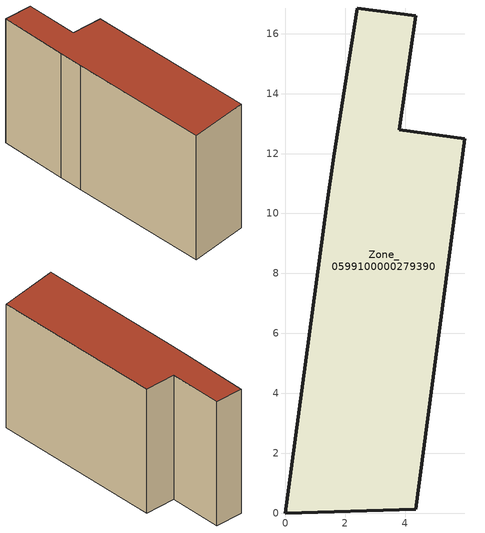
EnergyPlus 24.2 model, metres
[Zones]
Zone_0599100000279390
 floor ground (C_G): 1.62,11.89 2.4,16.86 4.36,16.6 3.8,12.79 5.99,12.49 4.35,0.13 0,0 1.37,10.16 z0
 wall outside (C_F): 3.8,12.79 4.36,16.6 2.4,16.86 1.62,11.89 1.37,10.16 0,0 4.35,0.13 5.99,12.49 3.8,12.79 z0:8.95
 roof outside (C_R): 4.35,0.13 5.99,12.49 3.8,12.79 4.36,16.6 2.4,16.86 1.62,11.89 1.37,10.16 0,0 z8.95
[BUILDING]
Pand.0599100000279390: North Axis=0; Terrain=City; Loads Convergence Tolerance Value=0.04; Temperature Convergence Tolerance Value=0.4; Solar Distribution=FullExterior; Maximum Number of Warmup Days=25; Minimum Number of Warmup Days=1
[Site:Location]
Rotterdam.The.Hague.AP_ZH_NLD Design_Conditions: Latitude=51.96; Longitude=4.45; Time Zone=1; Elevation=-4.5
[SITE:GROUNDTEMPERATURE:BUILDINGSURFACE]
18, 18, 18, 18, 18, 18, 18, 18, 18, 18, 18, 18
[MATERIAL] Thermal Absorptance=0.9; Solar Absorptance=0.7; Visible Absorptance=0.7
Name | Roughness | Thickness | Conductivity | Density | Specific Heat
G.TI.1946 | MediumSmooth | 0.15 | 1 | 540 | 1210
F.TI.1946 | Rough | 0.3 | 0.857143 | 1920 | 840
R.TI.1946 | MediumRough | 0.2 | 0.1 | 1500 | 1000
[CONSTRUCTION]
C_G: G.TI.1946
C_F: F.TI.1946
C_R: R.TI.1946
[ZONE]
Zone_0599100000279390: Type=1; Multiplier=1; Ceiling Height=Autocalculate; Volume=Autocalculate; Floor Area=autocalculate; Part of Total Floor Area=Yes
[ZONEINFILTRATION:DESIGNFLOWRATE]
Infil_Zone_0599100000279390: Zone or ZoneList or Space or SpaceList=Zone_0599100000279390; Schedule=AlwaysOn; Design Flow Rate Calculation Method=Flow/Area; Flow Rate per Floor Area=0.003; Constant Term Coefficient=1; Temperature Term Coefficient=0; Velocity Term Coefficient=0; Velocity Squared Term Coefficient=0
[HVACTEMPLATE:ZONE:IDEALLOADSAIRSYSTEM]
Zone_0599100000279390: Maximum Heating Supply Air Temperature=50; Minimum Cooling Supply Air Temperature=13; Maximum Heating Supply Air Humidity Ratio=0.0156; Minimum Cooling Supply Air Humidity Ratio=0.0077; Heating Limit=NoLimit; Cooling Limit=NoLimit; Dehumidification Control Type=ConstantSensibleHeatRatio; Cooling Sensible Heat Ratio=0.7; Dehumidification Setpoint=60; Humidification Control Type=None; Humidification Setpoint=30; Outdoor Air Method=None; Outdoor Air Flow Rate per Person=0.00944; Outdoor Air Flow Rate per Zone Floor Area=0; Outdoor Air Flow Rate per Zone=0; Demand Controlled Ventilation Type=None; Outdoor Air Economizer Type=NoEconomizer; Heat Recovery Type=None; Sensible Heat Recovery Effectiveness=0.7; Latent Heat Recovery Effectiveness=0.65
[ZONECONTROL:THERMOSTAT]
ThermostatControl_Zone_0599100000279390: Zone or ZoneList=Zone_0599100000279390; Control Type Schedule=DualSetpointControlType; Control 1=Thermostat_Zone_0599100000279390; Temperature Difference Between Cutout And Setpoint=0
[THERMOSTATSETPOINT:DUALSETPOINT]
Thermostat_Zone_0599100000279390: Heating Setpoint Temperature Schedule=HeatingSetpoint_Zone_0599100000279390; Cooling Setpoint Temperature Schedule=CoolingSetpoint_Zone_0599100000279390
[SCHEDULE:COMPACT]
HeatingSetpoint_Zone_0599100000279390: Through: 12/31, For: AllDays, Until: 24:00, 21
CoolingSetpoint_Zone_0599100000279390: Through: 12/31, For: AllDays, Until: 24:00, 24
DualSetpointControlType: Through: 12/31, For: AllDays, Until: 24:00, 4
AlwaysOn: Through: 12/31, For: AllDays, Until: 24:00, 1
